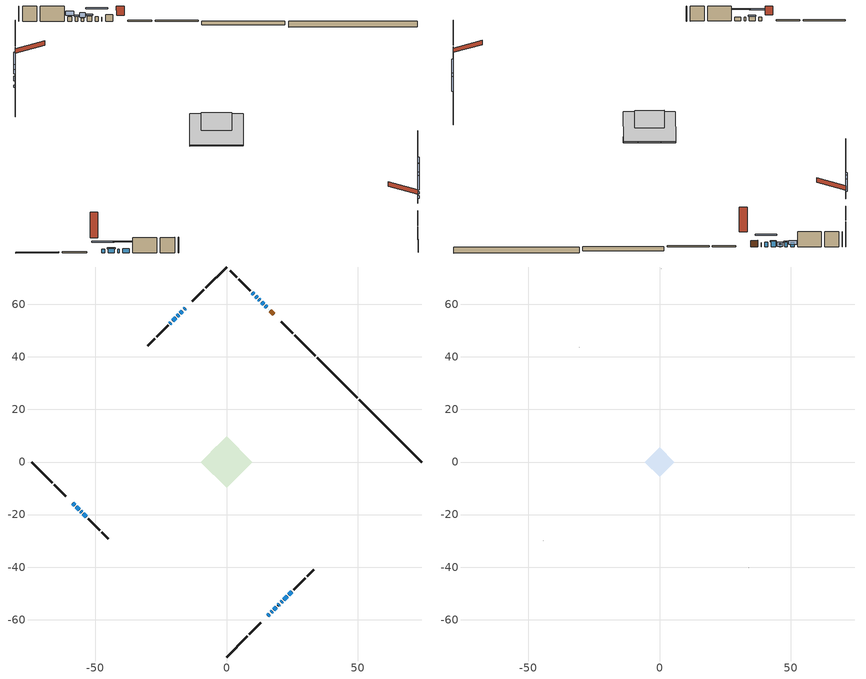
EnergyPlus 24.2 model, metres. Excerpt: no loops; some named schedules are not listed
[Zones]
conditioned space
 floor adiabatic (Floor2 construction): -3.79,0 0,3.79 3.79,0 0,-3.79 z0.55
 floor adiabatic (AdiabaticFloorConstruction): -9.83,0 0,9.83 9.83,0 0,-9.83 z2.99
 floor foundation (Slab1 construction): -5.93,3.96 -3.96,5.93 5.93,-3.96 3.96,-5.93 z-1.37
 floor foundation (Slab2 construction): -3.83,0.49 -0.49,3.83 3.83,-0.49 0.49,-3.83 z-0.65
 wall outside (RimJoist1 construction): 0,-74.15 7.92,-66.23 / -74.15,0 -66.23,-7.92 / 0,74.15 -7.92,66.23 / 33.83,40.32 25.91,48.24 z0.55:0.85
 wall outside (RimJoist2 construction): 8.58,-65.58 13.02,-61.13 / -65.58,-8.58 -61.13,-13.02 / -8.58,65.58 -13.02,61.13 / 25.25,48.9 20.81,53.35 z0.55:0.85
 wall outside (AdiabaticWallConstruction 1): 18.05,56.1 16.69,57.46 z0.55:2.58
 wall outside (AdiabaticWallConstruction): 16.04,58.11 16.02,58.13 / -58.38,-15.78 -57.8,-16.36 / -55.37,-18.78 -55.08,-19.08 z0.55:1.77; 15.37,58.78 14.83,59.32 z0.55:2.08; 15.78,-58.38 16.3,-57.85 z0.55:2.13; 16.96,-57.2 17.34,-56.82 / -15.78,58.38 -16.16,58 / 14.17,59.98 13.31,60.84 z0.55:2.25; -16.81,57.34 -17.57,56.59 z0.55:2.1; -18.22,55.93 -18.71,55.44 / 21.85,-52.31 23.09,-51.07 z0.55:1.79; 12.66,61.5 12.26,61.9 z0.55:1.47; -57.14,-17.01 -56.03,-18.12 / 19.58,-54.57 20.14,-54.01 z0.55:1.92; 17.99,-56.16 18.93,-55.23 z0.55:1.87; -19.37,54.79 -20.48,53.67 z0.55:2; -21.13,53.02 -21.5,52.66 z0.55:0.91; 11.6,62.55 11.08,63.07 z0.55:2.05; 10.43,63.73 9.76,64.39 z0.55:1.95; -54.42,-19.73 -53.27,-20.88 / 23.74,-50.41 24.9,-49.26 z0.55:1.82; 20.8,-53.36 21.19,-52.96 z0.55:1.72
 wall outside (Wall1 construction): 25.55,-48.6 30.01,-44.15 / -52.61,-21.54 -48.16,-26 / -22.15,52 -26.61,47.55 / 9.1,65.05 4.65,69.51 z0.55:5.43
 wall outside (Wall2 construction): 30.67,-43.49 33.26,-40.89 / -47.5,-26.65 -44.9,-29.25 / -27.27,46.89 -29.86,44.29 / 3.99,70.16 1.39,72.76 z0.55:5.43
 wall foundation (FoundationWall1 construction): 74.15,0 50.45,23.71 z-1.37:0.46
 wall foundation (FoundationWall2 construction): 49.79,24.36 34.49,39.67 z-0.65:0.55
 window (WindowConstruction 19): 16.04,58.12 16.03,58.13 z0.55:1.77
 window (WindowConstruction 5): 15.37,58.79 14.83,59.32 z0.55:2.07
 window (WindowConstruction 6): 15.78,-58.37 16.3,-57.85 z0.55:2.13
 window (WindowConstruction 7): 16.96,-57.2 17.34,-56.82 z0.55:2.25
 window (WindowConstruction 8): -15.78,58.37 -16.16,58 z0.55:2.25
 window (WindowConstruction 9): -16.81,57.34 -17.57,56.59 z0.55:2.1
 window (WindowConstruction 10): -18.22,55.93 -18.71,55.44 z0.55:1.79
 window (WindowConstruction 11): 14.17,59.98 13.31,60.84 z0.55:2.25
 window (WindowConstruction 12): -58.37,-15.78 -57.8,-16.35 z0.55:1.77
 window (WindowConstruction 20): 12.65,61.5 12.26,61.89 z0.55:1.46
 window (WindowConstruction 13): -57.14,-17.01 -56.03,-18.12 z0.55:1.92
 window (WindowConstruction 14): 17.99,-56.16 18.93,-55.23 z0.55:1.87
 window (WindowConstruction 15): 19.58,-54.57 20.14,-54.01 z0.55:1.92
 window (WindowConstruction 16): -19.37,54.79 -20.48,53.67 z0.55:2
 window (WindowConstruction 17): -21.14,53.02 -21.5,52.66 z0.55:0.91
 window (WindowConstruction 18): 11.6,62.55 11.08,63.07 z0.55:2.05
 window (WindowConstruction 21): -55.37,-18.78 -55.08,-19.08 z0.55:1.77
 window (WindowConstruction): 10.42,63.73 9.76,64.39 z0.55:1.95
 window (WindowConstruction 1): -54.42,-19.73 -53.27,-20.88 z0.55:1.82
 window (WindowConstruction 2): 20.8,-53.36 21.19,-52.96 z0.55:1.72
 window (WindowConstruction 3): 21.85,-52.31 23.09,-51.07 z0.55:1.79
 window (WindowConstruction 4): 23.75,-50.41 24.9,-49.26 z0.55:1.82
 door (Door): 18.05,56.1 16.69,57.46 z0.55:2.58
 ceiling adiabatic (AdiabaticFloorConstruction): 0,-9.83 9.83,0 0,9.83 -9.83,0 z2.99
attic - vented
 floor to conditioned space (Floor1 construction Reversed): -5.62,0 0,5.62 5.62,0 0,-5.62 z5.43
 wall outside (Wall3 construction): 33.92,-40.23 34,-40.15 / -44.25,-29.91 -44.17,-29.99 / -30.52,43.63 -30.6,43.56 / 0.74,73.42 0.66,73.5 z0.55:5.43
 roof outside (Roof1 construction): 15.12,-59.03,5.43 9.65,-53.56,8.01 8.21,-55,8.01 13.68,-60.47,5.43; -59.03,-15.12,5.43 -53.56,-9.65,8.01 -55,-8.21,8.01 -60.47,-13.68,5.43; -15.12,59.03,5.43 -9.65,53.56,8.01 -8.21,55,8.01 -13.68,60.47,5.43; 18.71,55.45,5.43 13.23,49.97,8.01 14.68,48.53,8.01 20.15,54,5.43
shading: 13.07,61.08 17.13,57.02 17.42,57.32 13.36,61.38 z4.56; 16.44,-57.71 15.64,-58.52 15.93,-58.81 16.73,-58 z2.33; 17.48,-56.68 16.82,-57.34 17.11,-57.63 17.77,-56.97 z2.45; -17.92,56.24 -14.02,60.14 -14.31,60.43 -18.21,56.53 z4.74; -19.33,54.83 -15.05,59.1 -15.34,59.39 -19.62,55.12 z4.59; -20.47,53.68 -16.46,57.69 -16.76,57.98 -20.76,53.97 z4.28; 13.17,60.99 14.32,59.84 14.61,60.13 13.46,61.28 z2.45; -56.04,-18.12 -60.14,-14.02 -60.43,-14.31 -56.33,-18.41 z4.26; 11.93,62.22 12.98,61.17 14.27,62.47 13.23,63.51 z1.92; -55.89,-18.27 -57.28,-16.87 -57.58,-17.16 -56.18,-18.56 z2.12; 20.69,-53.47 16.23,-57.92 16.52,-58.21 20.98,-53.76 z4.36; 20.28,-53.87 19.44,-54.71 19.73,-55 20.57,-54.16 z2.12; -20.62,53.53 -19.22,54.93 -19.52,55.22 -20.91,53.82 z2.2; -21.64,52.52 -20.99,53.16 -21.29,53.45 -21.93,52.81 z1.11; 10.94,63.22 11.75,62.41 12.04,62.7 11.23,63.51 z2.25; 9.33,64.82 10.86,63.3 12.15,64.59 10.62,66.12 z2.56; -51.51,-22.64 -56.18,-17.97 -56.47,-18.26 -51.8,-22.94 z4.31; 22.95,-51.2 19.04,-55.12 19.33,-55.41 23.24,-51.49 z4.21; 24.85,-49.31 20.09,-54.07 20.38,-54.36 25.14,-49.6 z4.28; 26.66,-47.5 21.98,-52.17 22.28,-52.46 26.95,-47.79 z4.31
[Building]
Building 1: Terrain=Suburbs
[Site:Location]
Toronto City Centre_ON: Latitude {deg}=43.63; Longitude {deg}=-79.39; Time Zone {hr}=-5; Elevation {m}=77; Keep Site Location Information=Yes
[Site:GroundTemperature:Shallow]
5.01852, 3.26908, 3.12898, 3.95918, 7.29196, 10.6092, 13.4851, 15.3069, 15.4617, 13.9799, 11.1774, 7.9619
[Site:WaterMainsTemperature]
Calculation Method=Schedule; Temperature Schedule=mains temperature schedule
[Material] Roughness=Rough; Thermal Absorptance=0.9
Name | Thickness {m} | Conductivity {W/m-K} | Density {kg/m3} | Specific Heat {J/kg-K} | Solar Absorptance | Visible Absorptance
asphalt or fiberglass shingles | 0.00635 | 0.162714 | 1121.4 | 1465.45 | 0.4 | 0.4
ceiling stud and cavity | 0.1397 | 0.0798965 | 65.682 | 1177.47 | 0.7 | 0.7
concrete 4.0 in. | 0.1016 | 1.803125 | 2242.8 | 837.4 | 0.7 | 0.7
concrete 8.0 in. | 0.2032 | 1.803125 | 2242.8 | 837.4 | 0.7 | 0.7
door material | 0.04445 | 0.053851 | 512.64 | 1214.23 | 0.7 | 0.7
floor covering | 0.0127 | 9.015625 | 54.468 | 1339.84 | 0.6 | 0.6
floor covering 1 | 0.0127 | 0.0433444 | 54.468 | 1339.84 | 0.6 | 0.6
floor rigid ins; wall rigid ins | 0.512978 | 0.029427 | 32.04 | 1214.23 | 0.7 | 0.7
floor stud and cavity | 0.0889 | 0.234607 | 50.32683 | 1063.81 | 0.7 | 0.7
floor stud and cavity 1 | 0.1397 | 1.75129 | 37.0049 | 1207.88 | 0.7 | 0.7
furniture material conditioned space 1 | 0.1524 | 0.115458 | 640.8 | 1214.23 | 0.6 | 0.6
gypsum board | 0.0127 | 0.160291 | 801 | 837.4 | 0.6 | 0.6
osb sheathing 0.5 in. | 0.0127 | 0.115458 | 512.64 | 1214.23 | 0.7 | 0.7
osb sheathing 0.75 in. | 0.01905 | 0.115458 | 512.64 | 1214.23 | 0.7 | 0.7
rim joist stud and cavity | 0.0508 | 0.177588 | 50.32683 | 1063.81 | 0.6 | 0.6
rim joist stud and cavity 1 | 0.0508 | 0.182071 | 50.32683 | 1063.81 | 0.6 | 0.6
wall stud and cavity | 0.1397 | 0.114817 | 139.0536 | 1170.24 | 0.7 | 0.7
wall stud and cavity 1 | 0.1397 | 0.116332 | 139.0536 | 1170.24 | 0.7 | 0.7
wall stud and cavity 2 | 0.0889 | 6.9971 | 50.32683 | 1063.81 | 0.6 | 0.6
wall stud and cavity 3 | 0.0889 | 0.380278 | 52.3479 | 1209.89 | 0.7 | 0.7
wall stud and cavity 4 | 0.0889 | 0.391764 | 83.0341 | 1211.67 | 0.7 | 0.7
wood siding | 0.0254 | 0.102417 | 544.68 | 1172.36 | 0.4 | 0.4
wood siding 1 | 0.00254 | 0.102417 | 544.68 | 1172.36 | 0.4 | 0.4
wood siding 2; wood siding 3; wood siding 4 | 0.0254 | 0.102417 | 544.68 | 1172.36 | 0.7 | 0.7
[WindowMaterial:SimpleGlazingSystem]
Name | U-Factor {W/m2-K} | Solar Heat Gain Coefficient
WindowMaterial | 2.05771 | 0.52
WindowMaterial 1 | 2.09007 | 0.5
WindowMaterial 10 | 2.09575 | 0.49
WindowMaterial 11 | 2.08439 | 0.5
WindowMaterial 12 | 2.11676 | 0.48
WindowMaterial 13 | 2.07701 | 0.51
WindowMaterial 14 | 2.31719 | 0.33
WindowMaterial 15 | 2.34104 | 0.5
WindowMaterial 16 | 2.46198 | 0.12
WindowMaterial 17 | 1.97765 | 0.56
WindowMaterial 2 | 2.163318 | 0.45
WindowMaterial 3 | 2.01626 | 0.64
WindowMaterial 4 | 2.07588 | 0.51
WindowMaterial 5 | 2.07758 | 0.51
WindowMaterial 6 | 2.13266 | 0.47
WindowMaterial 7 | 2.14117 | 0.46
WindowMaterial 8 | 2.11846 | 0.48
WindowMaterial 9 | 2.02194 | 0.63
[Construction]
AdiabaticFloorConstruction: floor stud and cavity 1, floor rigid ins, osb sheathing 0.75 in., floor covering 1
AdiabaticWallConstruction: wood siding 3, wall rigid ins, wall stud and cavity 3, gypsum board
AdiabaticWallConstruction 1: wood siding 4, wall rigid ins, wall stud and cavity 3, gypsum board
Door: door material
Floor1 construction Reversed: gypsum board, ceiling stud and cavity
Floor2 construction: floor stud and cavity, floor covering
FoundationWall1 construction; FoundationWall2 construction: concrete 8.0 in.
furniture construction conditioned space 1: furniture material conditioned space 1
PartitionWallConstruction: gypsum board, wall stud and cavity 4, gypsum board
RimJoist1 construction: wood siding 2, rim joist stud and cavity
RimJoist2 construction: wood siding 2, rim joist stud and cavity 1
Roof1 construction: asphalt or fiberglass shingles
Slab1 construction; Slab2 construction: concrete 4.0 in.
Wall1 construction: wood siding, osb sheathing 0.5 in., wall stud and cavity, gypsum board
Wall2 construction: wood siding, osb sheathing 0.5 in., wall stud and cavity 1, gypsum board
Wall3 construction: wood siding 1, wall stud and cavity 2
WindowConstruction: WindowMaterial
WindowConstruction 1; WindowConstruction 4: WindowMaterial 1
WindowConstruction 10: WindowMaterial 8
WindowConstruction 11: WindowMaterial 9
WindowConstruction 12: WindowMaterial 10
WindowConstruction 13; WindowConstruction 15: WindowMaterial 11
WindowConstruction 14: WindowMaterial 12
WindowConstruction 16: WindowMaterial 13
WindowConstruction 17: WindowMaterial 14
WindowConstruction 18: WindowMaterial 15
WindowConstruction 19: WindowMaterial 16
WindowConstruction 2: WindowMaterial 2
WindowConstruction 20; WindowConstruction 21: WindowMaterial 17
WindowConstruction 3: WindowMaterial 3
WindowConstruction 5: WindowMaterial 4
WindowConstruction 6: WindowMaterial 5
WindowConstruction 7; WindowConstruction 8: WindowMaterial 6
WindowConstruction 9: WindowMaterial 7
[Zone] Multiplier=1; Part of Total Floor Area=Yes
Name | Volume {m3}
attic - vented | 26.449
conditioned space | 626.2
[Space]
Name | Zone | Volume {m3}
attic - vented 1 | attic - vented | 26.449
conditioned space 1 | conditioned space | 626.2
[ZoneInfiltration:EffectiveLeakageArea]
infil attic - vented 1: Zone or Space=attic - vented 1; Schedule=Always On Discrete; Effective Air Leakage Area {cm2}=2658.95; Stack Coefficient=0.000518535; Wind Coefficient=1.53854e-05
[ZoneMixing]
whole house fan mix: Zone or Space=attic - vented; Schedule=Always On Continuous; Design Flow Rate Calculation Method=Flow/Zone; Design Flow Rate {m3/s}=0; Source Zone or Space=conditioned space
[SurfaceProperty:ExposedFoundationPerimeter] Exposed Perimeter Calculation Method=TotalExposedPerimeter
Name | Total Exposed Perimeter {m}
Slab1 | 33.528
Slab2 | 21.641
[InternalMass] Zone or ZoneList=conditioned space; Space or SpaceList=conditioned space 1
Name | Construction | Surface Area {m2}
furniture mass conditioned space 1 | furniture construction conditioned space 1 | 115.812
partition wall mass | PartitionWallConstruction | 260.73
[Lights]
interior lighting: Zone or ZoneList or Space or SpaceList=conditioned space 1; Schedule=interior lighting schedule; Design Level Calculation Method=LightingLevel; Lighting Level {W}=343.2; Return Air Fraction=0; Fraction Radiant=0.6; Fraction Visible=0.2; Fraction Replaceable=1
[People]
occupants: Zone or ZoneList or Space or SpaceList=conditioned space 1; Number of People Schedule=occupants schedule; Number of People Calculation Method=People; Number of People=3; Fraction Radiant=0.314171; Sensible Heat Fraction=0.56303; Activity Level Schedule=occupants activity schedule; Carbon Dioxide Generation Rate {m3/s-W}=0; Enable ASHRAE 55 Comfort Warnings=No; Mean Radiant Temperature Calculation Type=EnclosureAveraged
[ElectricEquipment] Zone or ZoneList or Space or SpaceList=conditioned space 1; Design Level Calculation Method=EquipmentLevel
Name | Schedule | Design Level {W} | Fraction Latent | Fraction Radiant | Fraction Lost
clothes dryer | clothes dryer schedule | 140.772 | 0.015 | 0.081 | 0.85
clothes washer | clothes washer schedule | 32.1985 | 0.03 | 0.162 | 0.7
cooking range | cooking range schedule | 215.147 | 0.08 | 0.432 | 0.2
dishwasher | dishwasher schedule | 66.8632 | 0.3 | 0.18 | 0.4
fridge | fridge schedule | 72.9452 | 0 | 0.6 | 0
mech vent house fan | mech vent house fan schedule | 6.275 | 0 | 0 | 1
mech vent house fan cfis | mech vent house fan cfis schedule | 0 | 0 | 0 | 0
misc plug loads | misc plug loads schedule | 494.7 | 0.045 | 0.513 | 0.1
whole house fan | Always On Discrete | 0 | 0 | 0 | 1
[OtherEquipment] Zone or ZoneList or Space or SpaceList=conditioned space 1; Design Level Calculation Method=EquipmentLevel
Name | Fuel Type | Schedule | Design Level {W} | Fraction Latent | Fraction Radiant | Fraction Lost
clothes dryer 1 | Electricity | clothes dryer schedule | 0 | 0.015 | 0.081 | 0.85
cooking range 1 | Electricity | cooking range schedule | 0 | 0.08 | 0.432 | 0.2
general water use latent | None | general water use schedule | 62.594 | 1 | 0 | 0
general water use sensible | None | general water use schedule | -61.6891 | 0 | 0.6 | 0
mech vent house fan latent load | None | Always On Discrete | 0 | 1 | 0 | 0
mech vent house fan sensible load | None | Always On Discrete | 0 | 0 | 0 | 0
water heater energy adjustment1 | NaturalGas | Always On Discrete | 0.01 | 0 | 0 | 1
[ZoneInfiltration:DesignFlowRate] Zone or ZoneList or Space or SpaceList=conditioned space 1; Schedule=Always On Discrete; Design Flow Rate Calculation Method=Flow/Zone; Design Flow Rate {m3/s}=0
infil flow; natural vent flow; whole house fan flow
[Foundation:Kiva] Initial Indoor Air Temperature {C}=18; Wall Depth Below Slab {m}=0.2032
Name | Wall Height Above Grade {m}
Foundation Kiva 1 | 0.459974
Foundation Kiva 2 | 0.550012
[Foundation:Kiva:Settings]
Soil Conductivity {W/m-K}=0.849921; Soil Density {kg/m3}=1842.3; Soil Specific Heat {J/kg-K}=418.7; Ground Solar Absorptivity=0.9; Ground Thermal Absorptivity=0.9; Ground Surface Roughness {m}=0.03; Far-Field Width {m}=40; Deep-Ground Boundary Condition=ZeroFlux; Deep-Ground Depth {m}=40; Minimum Cell Dimension {m}=0.2; Maximum Cell Growth Coefficient=3; Simulation Timestep=Timestep
[Exterior:Lights]
exterior lighting: Schedule=exterior lighting schedule; Design Level {W}=75.6
[Schedule:Constant]
Name | Hourly Value
Always On Continuous; mech vent house fan schedule; mech vent house fan cfis schedule; Always On Discrete | 1
occupants activity schedule | 117.228
fridge schedule | 0
[Schedule:Week:Daily]
interior lighting schedule Week Rule - Jan1-Jan27: interior lighting schedule day, interior lighting schedule day, interior lighting schedule day, interior lighting schedule day, interior lighting schedule day, interior lighting schedule day, interior lighting schedule day, interior lighting schedule default day, interior lighting schedule default day, interior lighting schedule default day, interior lighting schedule default day, interior lighting schedule default day
interior lighting schedule Week Rule - Jan28-Feb3: interior lighting schedule day, interior lighting schedule day, interior lighting schedule day, interior lighting schedule day, interior lighting schedule day 1, interior lighting schedule day 1, interior lighting schedule day 1, interior lighting schedule default day, interior lighting schedule default day, interior lighting schedule default day, interior lighting schedule default day, interior lighting schedule default day
interior lighting schedule Week Rule - Feb4-Feb24: interior lighting schedule day 1, interior lighting schedule day 1, interior lighting schedule day 1, interior lighting schedule day 1, interior lighting schedule day 1, interior lighting schedule day 1, interior lighting schedule day 1, interior lighting schedule default day, interior lighting schedule default day, interior lighting schedule default day, interior lighting schedule default day, interior lighting schedule default day
interior lighting schedule Week Rule - Feb25-Mar3: interior lighting schedule day 1, interior lighting schedule day 1, interior lighting schedule day 1, interior lighting schedule day 1, interior lighting schedule day 2, interior lighting schedule day 2, interior lighting schedule day 2, interior lighting schedule default day, interior lighting schedule default day, interior lighting schedule default day, interior lighting schedule default day, interior lighting schedule default day
interior lighting schedule Week Rule - Mar4-Mar31: interior lighting schedule day 2, interior lighting schedule day 2, interior lighting schedule day 2, interior lighting schedule day 2, interior lighting schedule day 2, interior lighting schedule day 2, interior lighting schedule day 2, interior lighting schedule default day, interior lighting schedule default day, interior lighting schedule default day, interior lighting schedule default day, interior lighting schedule default day
interior lighting schedule Week Rule - Apr1-Apr28: interior lighting schedule day 3, interior lighting schedule day 3, interior lighting schedule day 3, interior lighting schedule day 3, interior lighting schedule day 3, interior lighting schedule day 3, interior lighting schedule day 3, interior lighting schedule default day, interior lighting schedule default day, interior lighting schedule default day, interior lighting schedule default day, interior lighting schedule default day
interior lighting schedule Week Rule - Apr29-May5: interior lighting schedule day 3, interior lighting schedule day 3, interior lighting schedule day 4, interior lighting schedule day 4, interior lighting schedule day 4, interior lighting schedule day 4, interior lighting schedule day 4, interior lighting schedule default day, interior lighting schedule default day, interior lighting schedule default day, interior lighting schedule default day, interior lighting schedule default day
interior lighting schedule Week Rule - May6-May26: interior lighting schedule day 4, interior lighting schedule day 4, interior lighting schedule day 4, interior lighting schedule day 4, interior lighting schedule day 4, interior lighting schedule day 4, interior lighting schedule day 4, interior lighting schedule default day, interior lighting schedule default day, interior lighting schedule default day, interior lighting schedule default day, interior lighting schedule default day
interior lighting schedule Week Rule - May27-Jun2: interior lighting schedule day 4, interior lighting schedule day 4, interior lighting schedule day 4, interior lighting schedule day 4, interior lighting schedule day 4, interior lighting schedule day 5, interior lighting schedule day 5, interior lighting schedule default day, interior lighting schedule default day, interior lighting schedule default day, interior lighting schedule default day, interior lighting schedule default day
interior lighting schedule Week Rule - Jun3-Jun30: interior lighting schedule day 5, interior lighting schedule day 5, interior lighting schedule day 5, interior lighting schedule day 5, interior lighting schedule day 5, interior lighting schedule day 5, interior lighting schedule day 5, interior lighting schedule default day, interior lighting schedule default day, interior lighting schedule default day, interior lighting schedule default day, interior lighting schedule default day
interior lighting schedule Week Rule - Jul1-Jul28: interior lighting schedule day 6, interior lighting schedule day 6, interior lighting schedule day 6, interior lighting schedule day 6, interior lighting schedule day 6, interior lighting schedule day 6, interior lighting schedule day 6, interior lighting schedule default day, interior lighting schedule default day, interior lighting schedule default day, interior lighting schedule default day, interior lighting schedule default day
interior lighting schedule Week Rule - Jul29-Aug4: interior lighting schedule day 6, interior lighting schedule day 6, interior lighting schedule day 6, interior lighting schedule day 7, interior lighting schedule day 7, interior lighting schedule day 7, interior lighting schedule day 7, interior lighting schedule default day, interior lighting schedule default day, interior lighting schedule default day, interior lighting schedule default day, interior lighting schedule default day
interior lighting schedule Week Rule - Aug5-Aug25: interior lighting schedule day 7, interior lighting schedule day 7, interior lighting schedule day 7, interior lighting schedule day 7, interior lighting schedule day 7, interior lighting schedule day 7, interior lighting schedule day 7, interior lighting schedule default day, interior lighting schedule default day, interior lighting schedule default day, interior lighting schedule default day, interior lighting schedule default day
interior lighting schedule Week Rule - Aug26-Sep1: interior lighting schedule day 7, interior lighting schedule day 7, interior lighting schedule day 7, interior lighting schedule day 7, interior lighting schedule day 7, interior lighting schedule day 7, interior lighting schedule day 8, interior lighting schedule default day, interior lighting schedule default day, interior lighting schedule default day, interior lighting schedule default day, interior lighting schedule default day
interior lighting schedule Week Rule - Sep2-Sep29: interior lighting schedule day 8, interior lighting schedule day 8, interior lighting schedule day 8, interior lighting schedule day 8, interior lighting schedule day 8, interior lighting schedule day 8, interior lighting schedule day 8, interior lighting schedule default day, interior lighting schedule default day, interior lighting schedule default day, interior lighting schedule default day, interior lighting schedule default day
interior lighting schedule Week Rule - Sep30-Oct6: interior lighting schedule day 8, interior lighting schedule day 9, interior lighting schedule day 9, interior lighting schedule day 9, interior lighting schedule day 9, interior lighting schedule day 9, interior lighting schedule day 9, interior lighting schedule default day, interior lighting schedule default day, interior lighting schedule default day, interior lighting schedule default day, interior lighting schedule default day
interior lighting schedule Week Rule - Oct7-Oct27: interior lighting schedule day 9, interior lighting schedule day 9, interior lighting schedule day 9, interior lighting schedule day 9, interior lighting schedule day 9, interior lighting schedule day 9, interior lighting schedule day 9, interior lighting schedule default day, interior lighting schedule default day, interior lighting schedule default day, interior lighting schedule default day, interior lighting schedule default day
interior lighting schedule Week Rule - Oct28-Nov3: interior lighting schedule day 9, interior lighting schedule day 9, interior lighting schedule day 9, interior lighting schedule day 9, interior lighting schedule day 10, interior lighting schedule day 10, interior lighting schedule day 10, interior lighting schedule default day, interior lighting schedule default day, interior lighting schedule default day, interior lighting schedule default day, interior lighting schedule default day
interior lighting schedule Week Rule - Nov4-Nov24: interior lighting schedule day 10, interior lighting schedule day 10, interior lighting schedule day 10, interior lighting schedule day 10, interior lighting schedule day 10, interior lighting schedule day 10, interior lighting schedule day 10, interior lighting schedule default day, interior lighting schedule default day, interior lighting schedule default day, interior lighting schedule default day, interior lighting schedule default day
interior lighting schedule Week Rule - Nov25-Dec1: interior lighting schedule day 10, interior lighting schedule day 10, interior lighting schedule day 10, interior lighting schedule day 10, interior lighting schedule day 10, interior lighting schedule day 10, interior lighting schedule day 11, interior lighting schedule default day, interior lighting schedule default day, interior lighting schedule default day, interior lighting schedule default day, interior lighting schedule default day
interior lighting schedule Week Rule - Dec2-Dec31: interior lighting schedule day 11, interior lighting schedule day 11, interior lighting schedule day 11, interior lighting schedule day 11, interior lighting schedule day 11, interior lighting schedule day 11, interior lighting schedule day 11, interior lighting schedule default day, interior lighting schedule default day, interior lighting schedule default day, interior lighting schedule default day, interior lighting schedule default day
occupants schedule Week Rule - Jan1-Dec31: occupants schedule day, occupants schedule day, occupants schedule day, occupants schedule day, occupants schedule day, occupants schedule day, occupants schedule day, occupants schedule default day, occupants schedule default day, occupants schedule default day, occupants schedule default day, occupants schedule default day
clothes dryer schedule Week Rule - Jan1-Dec31: clothes dryer schedule day, clothes dryer schedule day, clothes dryer schedule day, clothes dryer schedule day, clothes dryer schedule day, clothes dryer schedule day, clothes dryer schedule day, clothes dryer schedule default day, clothes dryer schedule default day, clothes dryer schedule default day, clothes dryer schedule default day, clothes dryer schedule default day
clothes washer schedule Week Rule - Jan1-Dec31: clothes washer schedule day, clothes washer schedule day, clothes washer schedule day, clothes washer schedule day, clothes washer schedule day, clothes washer schedule day, clothes washer schedule day, clothes washer schedule default day, clothes washer schedule default day, clothes washer schedule default day, clothes washer schedule default day, clothes washer schedule default day
cooking range schedule Week Rule - Jan1-Dec31: cooking range schedule day, cooking range schedule day, cooking range schedule day, cooking range schedule day, cooking range schedule day, cooking range schedule day, cooking range schedule day, cooking range schedule default day, cooking range schedule default day, cooking range schedule default day, cooking range schedule default day, cooking range schedule default day
dishwasher schedule Week Rule - Jan1-Dec31: dishwasher schedule day, dishwasher schedule day, dishwasher schedule day, dishwasher schedule day, dishwasher schedule day, dishwasher schedule day, dishwasher schedule day, dishwasher schedule default day, dishwasher schedule default day, dishwasher schedule default day, dishwasher schedule default day, dishwasher schedule default day
misc plug loads schedule Week Rule - Jan1-Dec31: misc plug loads schedule day, misc plug loads schedule day, misc plug loads schedule day, misc plug loads schedule day, misc plug loads schedule day, misc plug loads schedule day, misc plug loads schedule day, misc plug loads schedule default day, misc plug loads schedule default day, misc plug loads schedule default day, misc plug loads schedule default day, misc plug loads schedule default day
general water use schedule Week Rule - Jan1-Dec31: general water use schedule day, general water use schedule day, general water use schedule day, general water use schedule day, general water use schedule day, general water use schedule day, general water use schedule day, general water use schedule default day, general water use schedule default day, general water use schedule default day, general water use schedule default day, general water use schedule default day
exterior lighting schedule Week Rule - Jan1-Jan27: exterior lighting schedule day, exterior lighting schedule day, exterior lighting schedule day, exterior lighting schedule day, exterior lighting schedule day, exterior lighting schedule day, exterior lighting schedule day, exterior lighting schedule default day, exterior lighting schedule default day, exterior lighting schedule default day, exterior lighting schedule default day, exterior lighting schedule default day
exterior lighting schedule Week Rule - Jan28-Feb3: exterior lighting schedule day, exterior lighting schedule day, exterior lighting schedule day, exterior lighting schedule day, exterior lighting schedule day 1, exterior lighting schedule day 1, exterior lighting schedule day 1, exterior lighting schedule default day, exterior lighting schedule default day, exterior lighting schedule default day, exterior lighting schedule default day, exterior lighting schedule default day
exterior lighting schedule Week Rule - Feb4-Feb24: exterior lighting schedule day 1, exterior lighting schedule day 1, exterior lighting schedule day 1, exterior lighting schedule day 1, exterior lighting schedule day 1, exterior lighting schedule day 1, exterior lighting schedule day 1, exterior lighting schedule default day, exterior lighting schedule default day, exterior lighting schedule default day, exterior lighting schedule default day, exterior lighting schedule default day
exterior lighting schedule Week Rule - Feb25-Mar3: exterior lighting schedule day 1, exterior lighting schedule day 1, exterior lighting schedule day 1, exterior lighting schedule day 1, exterior lighting schedule day 2, exterior lighting schedule day 2, exterior lighting schedule day 2, exterior lighting schedule default day, exterior lighting schedule default day, exterior lighting schedule default day, exterior lighting schedule default day, exterior lighting schedule default day
exterior lighting schedule Week Rule - Mar4-Mar31: exterior lighting schedule day 2, exterior lighting schedule day 2, exterior lighting schedule day 2, exterior lighting schedule day 2, exterior lighting schedule day 2, exterior lighting schedule day 2, exterior lighting schedule day 2, exterior lighting schedule default day, exterior lighting schedule default day, exterior lighting schedule default day, exterior lighting schedule default day, exterior lighting schedule default day
exterior lighting schedule Week Rule - Apr1-Apr28: exterior lighting schedule day 3, exterior lighting schedule day 3, exterior lighting schedule day 3, exterior lighting schedule day 3, exterior lighting schedule day 3, exterior lighting schedule day 3, exterior lighting schedule day 3, exterior lighting schedule default day, exterior lighting schedule default day, exterior lighting schedule default day, exterior lighting schedule default day, exterior lighting schedule default day
exterior lighting schedule Week Rule - Apr29-May5: exterior lighting schedule day 3, exterior lighting schedule day 3, exterior lighting schedule day 4, exterior lighting schedule day 4, exterior lighting schedule day 4, exterior lighting schedule day 4, exterior lighting schedule day 4, exterior lighting schedule default day, exterior lighting schedule default day, exterior lighting schedule default day, exterior lighting schedule default day, exterior lighting schedule default day
exterior lighting schedule Week Rule - May6-May26: exterior lighting schedule day 4, exterior lighting schedule day 4, exterior lighting schedule day 4, exterior lighting schedule day 4, exterior lighting schedule day 4, exterior lighting schedule day 4, exterior lighting schedule day 4, exterior lighting schedule default day, exterior lighting schedule default day, exterior lighting schedule default day, exterior lighting schedule default day, exterior lighting schedule default day
exterior lighting schedule Week Rule - May27-Jun2: exterior lighting schedule day 4, exterior lighting schedule day 4, exterior lighting schedule day 4, exterior lighting schedule day 4, exterior lighting schedule day 4, exterior lighting schedule day 5, exterior lighting schedule day 5, exterior lighting schedule default day, exterior lighting schedule default day, exterior lighting schedule default day, exterior lighting schedule default day, exterior lighting schedule default day
exterior lighting schedule Week Rule - Jun3-Jun30: exterior lighting schedule day 5, exterior lighting schedule day 5, exterior lighting schedule day 5, exterior lighting schedule day 5, exterior lighting schedule day 5, exterior lighting schedule day 5, exterior lighting schedule day 5, exterior lighting schedule default day, exterior lighting schedule default day, exterior lighting schedule default day, exterior lighting schedule default day, exterior lighting schedule default day
exterior lighting schedule Week Rule - Jul1-Jul28: exterior lighting schedule day 6, exterior lighting schedule day 6, exterior lighting schedule day 6, exterior lighting schedule day 6, exterior lighting schedule day 6, exterior lighting schedule day 6, exterior lighting schedule day 6, exterior lighting schedule default day, exterior lighting schedule default day, exterior lighting schedule default day, exterior lighting schedule default day, exterior lighting schedule default day
exterior lighting schedule Week Rule - Jul29-Aug4: exterior lighting schedule day 6, exterior lighting schedule day 6, exterior lighting schedule day 6, exterior lighting schedule day 7, exterior lighting schedule day 7, exterior lighting schedule day 7, exterior lighting schedule day 7, exterior lighting schedule default day, exterior lighting schedule default day, exterior lighting schedule default day, exterior lighting schedule default day, exterior lighting schedule default day
exterior lighting schedule Week Rule - Aug5-Aug25: exterior lighting schedule day 7, exterior lighting schedule day 7, exterior lighting schedule day 7, exterior lighting schedule day 7, exterior lighting schedule day 7, exterior lighting schedule day 7, exterior lighting schedule day 7, exterior lighting schedule default day, exterior lighting schedule default day, exterior lighting schedule default day, exterior lighting schedule default day, exterior lighting schedule default day
[Schedule:Year]
interior lighting schedule: interior lighting schedule Week Rule - Jan1-Jan27, 1, 1, 1, 27, interior lighting schedule Week Rule - Jan28-Feb3, 1, 28, 2, 3, interior lighting schedule Week Rule - Feb4-Feb24, 2, 4, 2, 24, interior lighting schedule Week Rule - Feb25-Mar3, 2, 25, 3, 3, interior lighting schedule Week Rule - Mar4-Mar31, 3, 4, 3, 31, interior lighting schedule Week Rule - Apr1-Apr28, 4, 1, 4, 28, interior lighting schedule Week Rule - Apr29-May5, 4, 29, 5, 5, interior lighting schedule Week Rule - May6-May26, 5, 6, 5, 26, interior lighting schedule Week Rule - May27-Jun2, 5, 27, 6, 2, interior lighting schedule Week Rule - Jun3-Jun30, 6, 3, 6, 30, interior lighting schedule Week Rule - Jul1-Jul28, 7, 1, 7, 28, interior lighting schedule Week Rule - Jul29-Aug4, 7, 29, 8, 4, interior lighting schedule Week Rule - Aug5-Aug25, 8, 5, 8, 25, interior lighting schedule Week Rule - Aug26-Sep1, 8, 26, 9, 1, interior lighting schedule Week Rule - Sep2-Sep29, 9, 2, 9, 29, interior lighting schedule Week Rule - Sep30-Oct6, 9, 30, 10, 6, interior lighting schedule Week Rule - Oct7-Oct27, 10, 7, 10, 27, interior lighting schedule Week Rule - Oct28-Nov3, 10, 28, 11, 3, interior lighting schedule Week Rule - Nov4-Nov24, 11, 4, 11, 24, interior lighting schedule Week Rule - Nov25-Dec1, 11, 25, 12, 1, interior lighting schedule Week Rule - Dec2-Dec31, 12, 2, 12, 31
occupants schedule: occupants schedule Week Rule - Jan1-Dec31, 1, 1, 12, 31
clothes dryer schedule: clothes dryer schedule Week Rule - Jan1-Dec31, 1, 1, 12, 31
clothes washer schedule: clothes washer schedule Week Rule - Jan1-Dec31, 1, 1, 12, 31
cooking range schedule: cooking range schedule Week Rule - Jan1-Dec31, 1, 1, 12, 31
dishwasher schedule: dishwasher schedule Week Rule - Jan1-Dec31, 1, 1, 12, 31
misc plug loads schedule: misc plug loads schedule Week Rule - Jan1-Dec31, 1, 1, 12, 31
general water use schedule: general water use schedule Week Rule - Jan1-Dec31, 1, 1, 12, 31
exterior lighting schedule: exterior lighting schedule Week Rule - Jan1-Jan27, 1, 1, 1, 27, exterior lighting schedule Week Rule - Jan28-Feb3, 1, 28, 2, 3, exterior lighting schedule Week Rule - Feb4-Feb24, 2, 4, 2, 24, exterior lighting schedule Week Rule - Feb25-Mar3, 2, 25, 3, 3, exterior lighting schedule Week Rule - Mar4-Mar31, 3, 4, 3, 31, exterior lighting schedule Week Rule - Apr1-Apr28, 4, 1, 4, 28, exterior lighting schedule Week Rule - Apr29-May5, 4, 29, 5, 5, exterior lighting schedule Week Rule - May6-May26, 5, 6, 5, 26, exterior lighting schedule Week Rule - May27-Jun2, 5, 27, 6, 2, exterior lighting schedule Week Rule - Jun3-Jun30, 6, 3, 6, 30, exterior lighting schedule Week Rule - Jul1-Jul28, 7, 1, 7, 28, exterior lighting schedule Week Rule - Jul29-Aug4, 7, 29, 8, 4, exterior lighting schedule Week Rule - Aug5-Aug25, 8, 5, 8, 25, exterior lighting schedule Week Rule - Aug26-Sep1, 8, 26, 9, 1, exterior lighting schedule Week Rule - Sep2-Sep29, 9, 2, 9, 29, exterior lighting schedule Week Rule - Sep30-Oct6, 9, 30, 10, 6, exterior lighting schedule Week Rule - Oct7-Oct27, 10, 7, 10, 27, exterior lighting schedule Week Rule - Oct28-Nov3, 10, 28, 11, 3, exterior lighting schedule Week Rule - Nov4-Nov24, 11, 4, 11, 24, exterior lighting schedule Week Rule - Nov25-Dec1, 11, 25, 12, 1, exterior lighting schedule Week Rule - Dec2-Dec31, 12, 2, 12, 31
[Schedule:Compact]
mains temperature schedule: Through: 01/01, For: AllDays, Until: 24:00, 8.80333, Through: 01/02, For: AllDays, Until: 24:00, 8.74333, Through: 01/03, For: AllDays, Until: 24:00, 8.68389, Through: 01/04, For: AllDays, Until: 24:00, 8.62611, Through: 01/05, For: AllDays, Until: 24:00, 8.56944, Through: 01/06, For: AllDays, Until: 24:00, 8.51389, Through: 01/07, For: AllDays, Until: 24:00, 8.45944, Through: 01/08, For: AllDays, Until: 24:00, 8.40611, Through: 01/09, For: AllDays, Until: 24:00, 8.35389, Through: 01/10, For: AllDays, Until: 24:00, 8.30278, Through: 01/11, For: AllDays, Until: 24:00, 8.25333, Through: 01/12, For: AllDays, Until: 24:00, 8.205, Through: 01/13, For: AllDays, Until: 24:00, 8.15778, Through: 01/14, For: AllDays, Until: 24:00, 8.11222, Through: 01/15, For: AllDays, Until: 24:00, 8.06778, Through: 01/16, For: AllDays, Until: 24:00, 8.02444, Through: 01/17, For: AllDays, Until: 24:00, 7.98222, Through: 01/18, For: AllDays, Until: 24:00, 7.94167, Through: 01/19, For: AllDays, Until: 24:00, 7.90222, Through: 01/20, For: AllDays, Until: 24:00, 7.86444, Through: 01/21, For: AllDays, Until: 24:00, 7.82778, Through: 01/22, For: AllDays, Until: 24:00, 7.79278, Through: 01/23, For: AllDays, Until: 24:00, 7.75889, Through: 01/24, For: AllDays, Until: 24:00, 7.72667, Through: 01/25, For: AllDays, Until: 24:00, 7.69556, Through: 01/26, For: AllDays, Until: 24:00, 7.66611, Through: 01/27, For: AllDays, Until: 24:00, 7.63778, Through: 01/28, For: AllDays, Until: 24:00, 7.61111, Through: 01/29, For: AllDays, Until: 24:00, 7.58556, Through: 01/30, For: AllDays, Until: 24:00, 7.56167, Through: 01/31, For: AllDays, Until: 24:00, 7.53944, Through: 02/01, For: AllDays, Until: 24:00, 7.51833, Through: 02/02, For: AllDays, Until: 24:00, 7.49889, Through: 02/03, For: AllDays, Until: 24:00, 7.48111, Through: 02/04, For: AllDays, Until: 24:00, 7.46444, Through: 02/05, For: AllDays, Until: 24:00, 7.44944, Through: 02/06, For: AllDays, Until: 24:00, 7.43556, Through: 02/07, For: AllDays, Until: 24:00, 7.42333, Through: 02/08, For: AllDays, Until: 24:00, 7.41278, Through: 02/09, For: AllDays, Until: 24:00, 7.40389, Through: 02/10, For: AllDays, Until: 24:00, 7.39611, Through: 02/11, For: AllDays, Until: 24:00, 7.39, Through: 02/12, For: AllDays, Until: 24:00, 7.38556, Through: 02/13, For: AllDays, Until: 24:00, 7.38222, Through: 02/14, For: AllDays, Until: 24:00, 7.38056, Through: 02/15, For: AllDays, Until: 24:00, 7.38056, Through: 02/16, For: AllDays, Until: 24:00, 7.38222, Through: 02/17, For: AllDays, Until: 24:00, 7.385, Through: 02/18, For: AllDays, Until: 24:00, 7.38944, Through: 02/19, For: AllDays, Until: 24:00, 7.395, Through: 02/20, For: AllDays, Until: 24:00, 7.40278, Through: 02/21, For: AllDays, Until: 24:00, 7.41167, Through: 02/22, For: AllDays, Until: 24:00, 7.42222, Through: 02/23, For: AllDays, Until: 24:00, 7.43389, Through: 02/24, For: AllDays, Until: 24:00, 7.44722, Through: 02/25, For: AllDays, Until: 24:00, 7.46222, Through: 02/26, For: AllDays, Until: 24:00, 7.47833, Through: 02/27, For: AllDays, Until: 24:00, 7.49611, Through: 02/28, For: AllDays, Until: 24:00, 7.51556, Through: 03/01, For: AllDays, Until: 24:00, 7.53667, Through: 03/02, For: AllDays, Until: 24:00, 7.55889, Through: 03/03, For: AllDays, Until: 24:00, 7.58222, Through: 03/04, For: AllDays, Until: 24:00, 7.60722, Through: 03/05, For: AllDays, Until: 24:00, 7.63389, Through: 03/06, For: AllDays, Until: 24:00, 7.66222, Through: 03/07, For: AllDays, Until: 24:00, 7.69111, Through: 03/08, For: AllDays, Until: 24:00, 7.72222, Through: 03/09, For: AllDays, Until: 24:00, 7.75444, Through: 03/10, For: AllDays, Until: 24:00, 7.78778, Through: 03/11, For: AllDays, Until: 24:00, 7.82278, Through: 03/12, For: AllDays, Until: 24:00, 7.85944, Through: 03/13, For: AllDays, Until: 24:00, 7.89722, Through: 03/14, For: AllDays, Until: 24:00, 7.93611, Through: 03/15, For: AllDays, Until: 24:00, 7.97667, Through: 03/16, For: AllDays, Until: 24:00, 8.01833, Through: 03/17, For: AllDays, Until: 24:00, 8.06167, Through: 03/18, For: AllDays, Until: 24:00, 8.10611, Through: 03/19, For: AllDays, Until: 24:00, 8.15167, Through: 03/20, For: AllDays, Until: 24:00, 8.19833, Through: 03/21, For: AllDays, Until: 24:00, 8.24667, Through: 03/22, For: AllDays, Until: 24:00, 8.29611, Through: 03/23, For: AllDays, Until: 24:00, 8.34667, Through: 03/24, For: AllDays, Until: 24:00, 8.39889, Through: 03/25, For: AllDays, Until: 24:00, 8.45167, Through: 03/26, For: AllDays, Until: 24:00, 8.50611, Through: 03/27, For: AllDays, Until: 24:00, 8.56167, Through: 03/28, For: AllDays, Until: 24:00, 8.61833, Through: 03/29, For: AllDays, Until: 24:00, 8.67611, Through: 03/30, For: AllDays, Until: 24:00, 8.735, Through: 03/31, For: AllDays, Until: 24:00, 8.795, Through: 04/01, For: AllDays, Until: 24:00, 8.85611, Through: 04/02, For: AllDays, Until: 24:00, 8.91833, Through: 04/03, For: AllDays, Until: 24:00, 8.98167, Through: 04/04, For: AllDays, Until: 24:00, 9.04556, Through: 04/05, For: AllDays, Until: 24:00, 9.11111, Through: 04/06, For: AllDays, Until: 24:00, 9.17722, Through: 04/07, For: AllDays, Until: 24:00, 9.24444, Through: 04/08, For: AllDays, Until: 24:00, 9.31222, Through: 04/09, For: AllDays, Until: 24:00, 9.38167, Through: 04/10, For: AllDays, Until: 24:00, 9.45167, Through: 04/11, For: AllDays, Until: 24:00, 9.52222, Through: 04/12, For: AllDays, Until: 24:00, 9.59444, Through: 04/13, For: AllDays, Until: 24:00, 9.66667, Through: 04/14, For: AllDays, Until: 24:00, 9.74, Through: 04/15, For: AllDays, Until: 24:00, 9.81444, Through: 04/16, For: AllDays, Until: 24:00, 9.88944, Through: 04/17, For: AllDays, Until: 24:00, 9.96556, Through: 04/18, For: AllDays, Until: 24:00, 10.0417, Through: 04/19, For: AllDays, Until: 24:00, 10.1189, Through: 04/20, For: AllDays, Until: 24:00, 10.1972, Through: 04/21, For: AllDays, Until: 24:00, 10.2756, Through: 04/22, For: AllDays, Until: 24:00, 10.355, Through: 04/23, For: AllDays, Until: 24:00, 10.435, Through: 04/24, For: AllDays, Until: 24:00, 10.515, Through: 04/25, For: AllDays, Until: 24:00, 10.5961, Through: 04/26, For: AllDays, Until: 24:00, 10.6778, Through: 04/27, For: AllDays, Until: 24:00, 10.76, Through: 04/28, For: AllDays, Until: 24:00, 10.8428, Through: 04/29, For: AllDays, Until: 24:00, 10.9261, Through: 04/30, For: AllDays, Until: 24:00, 11.0094, Through: 05/01, For: AllDays, Until: 24:00, 11.0933, Through: 05/02, For: AllDays, Until: 24:00, 11.1778, Through: 05/03, For: AllDays, Until: 24:00, 11.2628, Through: 05/04, For: AllDays, Until: 24:00, 11.3478, Through: 05/05, For: AllDays, Until: 24:00, 11.4333, Through: 05/06, For: AllDays, Until: 24:00, 11.5189, Through: 05/07, For: AllDays, Until: 24:00, 11.605, Through: 05/08, For: AllDays, Until: 24:00, 11.6917, Through: 05/09, For: AllDays, Until: 24:00, 11.7778, Through: 05/10, For: AllDays, Until: 24:00, 11.865, Through: 05/11, For: AllDays, Until: 24:00, 11.9517, Through: 05/12, For: AllDays, Until: 24:00, 12.0389, Through: 05/13, For: AllDays, Until: 24:00, 12.1261, Through: 05/14, For: AllDays, Until: 24:00, 12.2133, Through: 05/15, For: AllDays, Until: 24:00, 12.3006, Through: 05/16, For: AllDays, Until: 24:00, 12.3883, Through: 05/17, For: AllDays, Until: 24:00, 12.4756, Through: 05/18, For: AllDays, Until: 24:00, 12.5628, Through: 05/19, For: AllDays, Until: 24:00, 12.6506, Through: 05/20, For: AllDays, Until: 24:00, 12.7378, Through: 05/21, For: AllDays, Until: 24:00, 12.825, Through: 05/22, For: AllDays, Until: 24:00, 12.9122, Through: 05/23, For: AllDays, Until: 24:00, 12.9994, Through: 05/24, For: AllDays, Until: 24:00, 13.0861, Through: 05/25, For: AllDays, Until: 24:00, 13.1728, Through: 05/26, For: AllDays, Until: 24:00, 13.2594, Through: 05/27, For: AllDays, Until: 24:00, 13.3456, Through: 05/28, For: AllDays, Until: 24:00, 13.4317, Through: 05/29, For: AllDays, Until: 24:00, 13.5172, Through: 05/30, For: AllDays, Until: 24:00, 13.6028, Through: 05/31, For: AllDays, Until: 24:00, 13.6878, Through: 06/01, For: AllDays, Until: 24:00, 13.7722, Through: 06/02, For: AllDays, Until: 24:00, 13.8567, Through: 06/03, For: AllDays, Until: 24:00, 13.9406, Through: 06/04, For: AllDays, Until: 24:00, 14.0239, Through: 06/05, For: AllDays, Until: 24:00, 14.1067, Through: 06/06, For: AllDays, Until: 24:00, 14.1894, Through: 06/07, For: AllDays, Until: 24:00, 14.2711, Through: 06/08, For: AllDays, Until: 24:00, 14.3528, Through: 06/09, For: AllDays, Until: 24:00, 14.4339, Through: 06/10, For: AllDays, Until: 24:00, 14.5139, Through: 06/11, For: AllDays, Until: 24:00, 14.5939, Through: 06/12, For: AllDays, Until: 24:00, 14.6728, Through: 06/13, For: AllDays, Until: 24:00, 14.7511, Through: 06/14, For: AllDays, Until: 24:00, 14.8289, Through: 06/15, For: AllDays, Until: 24:00, 14.9061, Through: 06/16, For: AllDays, Until: 24:00, 14.9822, Through: 06/17, For: AllDays, Until: 24:00, 15.0578, Through: 06/18, For: AllDays, Until: 24:00, 15.1328, Through: 06/19, For: AllDays, Until: 24:00, 15.2067, Through: 06/20, For: AllDays, Until: 24:00, 15.28, Through: 06/21, For: AllDays, Until: 24:00, 15.3522, Through: 06/22, For: AllDays, Until: 24:00, 15.4239, Through: 06/23, For: AllDays, Until: 24:00, 15.4944, Through: 06/24, For: AllDays, Until: 24:00, 15.5639, Through: 06/25, For: AllDays, Until: 24:00, 15.6328, Through: 06/26, For: AllDays, Until: 24:00, 15.7006, Through: 06/27, For: AllDays, Until: 24:00, 15.7678, Through: 06/28, For: AllDays, Until: 24:00, 15.8333, Through: 06/29, For: AllDays, Until: 24:00, 15.8983, Through: 06/30, For: AllDays, Until: 24:00, 15.9622, Through: 07/01, For: AllDays, Until: 24:00, 16.025, Through: 07/02, For: AllDays, Until: 24:00, 16.0872, Through: 07/03, For: AllDays, Until: 24:00, 16.1478, Through: 07/04, For: AllDays, Until: 24:00, 16.2072, Through: 07/05, For: AllDays, Until: 24:00, 16.2661, Through: 07/06, For: AllDays, Until: 24:00, 16.3233, Through: 07/07, For: AllDays, Until: 24:00, 16.3794, Through: 07/08, For: AllDays, Until: 24:00, 16.435, Through: 07/09, For: AllDays, Until: 24:00, 16.4889, Through: 07/10, For: AllDays, Until: 24:00, 16.5417, Through: 07/11, For: AllDays, Until: 24:00, 16.5928, Through: 07/12, For: AllDays, Until: 24:00, 16.6433, Through: 07/13, For: AllDays, Until: 24:00, 16.6922, Through: 07/14, For: AllDays, Until: 24:00, 16.74, Through: 07/15, For: AllDays, Until: 24:00, 16.7867, Through: 07/16, For: AllDays, Until: 24:00, 16.8322, Through: 07/17, For: AllDays, Until: 24:00, 16.8761, Through: 07/18, For: AllDays, Until: 24:00, 16.9189, Through: 07/19, For: AllDays, Until: 24:00, 16.96, Through: 07/20, For: AllDays, Until: 24:00, 17, Through: 07/21, For: AllDays, Until: 24:00, 17.0389, Through: 07/22, For: AllDays, Until: 24:00, 17.0761, Through: 07/23, For: AllDays, Until: 24:00, 17.1122, Through: 07/24, For: AllDays, Until: 24:00, 17.1467, Through: 07/25, For: AllDays, Until: 24:00, 17.18, Through: 07/26, For: AllDays, Until: 24:00, 17.2117, Through: 07/27, For: AllDays, Until: 24:00, 17.2422, Through: 07/28, For: AllDays, Until: 24:00, 17.2711, Through: 07/29, For: AllDays, Until: 24:00, 17.2983, Through: 07/30, For: AllDays, Until: 24:00, 17.3244, Through: 07/31, For: AllDays, Until: 24:00, 17.3494, Through: 08/01, For: AllDays, Until: 24:00, 17.3728, Through: 08/02, For: AllDays, Until: 24:00, 17.3944, Through: 08/03, For: AllDays, Until: 24:00, 17.4144, Through: 08/04, For: AllDays, Until: 24:00, 17.4333, Through: 08/05, For: AllDays, Until: 24:00, 17.4506, Through: 08/06, For: AllDays, Until: 24:00, 17.4667, Through: 08/07, For: AllDays, Until: 24:00, 17.4811, Through: 08/08, For: AllDays, Until: 24:00, 17.4939, Through: 08/09, For: AllDays, Until: 24:00, 17.5056, Through: 08/10, For: AllDays, Until: 24:00, 17.5156, Through: 08/11, For: AllDays, Until: 24:00, 17.5239, Through: 08/12, For: AllDays, Until: 24:00, 17.5311, Through: 08/13, For: AllDays, Until: 24:00, 17.5361, Through: 08/14, For: AllDays, Until: 24:00, 17.54, Through: 08/15, For: AllDays, Until: 24:00, 17.5428, Through: 08/16, For: AllDays, Until: 24:00, 17.5439, Through: 08/17, For: AllDays, Until: 24:00, 17.5433, Through: 08/18, For: AllDays, Until: 24:00, 17.5411, Through: 08/19, For: AllDays, Until: 24:00, 17.5372, Through: 08/20, For: AllDays, Until: 24:00, 17.5322, Through: 08/21, For: AllDays, Until: 24:00, 17.5256, Through: 08/22, For: AllDays, Until: 24:00, 17.5178, Through: 08/23, For: AllDays, Until: 24:00, 17.5083, Through: 08/24, For: AllDays, Until: 24:00, 17.4972, Through: 08/25, For: AllDays, Until: 24:00, 17.4844, Through: 08/26, For: AllDays, Until: 24:00, 17.4706, Through: 08/27, For: AllDays, Until: 24:00, 17.455, Through: 08/28, For: AllDays, Until: 24:00, 17.4378, Through: 08/29, For: AllDays, Until: 24:00, 17.4194, Through: 08/30, For: AllDays, Until: 24:00, 17.3994, Through: 08/31, For: AllDays, Until: 24:00, 17.3778, Through: 09/01, For: AllDays, Until: 24:00, 17.355, Through: 09/02, For: AllDays, Until: 24:00, 17.3311, Through: 09/03, For: AllDays, Until: 24:00, 17.305, Through: 09/04, For: AllDays, Until: 24:00, 17.2778, Through: 09/05, For: AllDays, Until: 24:00, 17.2494, Through: 09/06, For: AllDays, Until: 24:00, 17.2194, Through: 09/07, For: AllDays, Until: 24:00, 17.1878, Through: 09/08, For: AllDays, Until: 24:00, 17.155, Through: 09/09, For: AllDays, Until: 24:00, 17.1206, Through: 09/10, For: AllDays, Until: 24:00, 17.085, Through: 09/11, For: AllDays, Until: 24:00, 17.0483, Through: 09/12, For: AllDays, Until: 24:00, 17.01, Through: 09/13, For: AllDays, Until: 24:00, 16.97, Through: 09/14, For: AllDays, Until: 24:00, 16.9289, Through: 09/15, For: AllDays, Until: 24:00, 16.8867, Through: 09/16, For: AllDays, Until: 24:00, 16.8428, Through: 09/17, For: AllDays, Until: 24:00, 16.7983, Through: 09/18, For: AllDays, Until: 24:00, 16.7517, Through: 09/19, For: AllDays, Until: 24:00, 16.7044, Through: 09/20, For: AllDays, Until: 24:00, 16.6556, Through: 09/21, For: AllDays, Until: 24:00, 16.6056, Through: 09/22, For: AllDays, Until: 24:00, 16.5544, Through: 09/23, For: AllDays, Until: 24:00, 16.5017, Through: 09/24, For: AllDays, Until: 24:00, 16.4483, Through: 09/25, For: AllDays, Until: 24:00, 16.3933, Through: 09/26, For: AllDays, Until: 24:00, 16.3372, Through: 09/27, For: AllDays, Until: 24:00, 16.2806, Through: 09/28, For: AllDays, Until: 24:00, 16.2222, Through: 09/29, For: AllDays, Until: 24:00, 16.1628, Through: 09/30, For: AllDays, Until: 24:00, 16.1022, Through: 10/01, For: AllDays, Until: 24:00, 16.0406, Through: 10/02, For: AllDays, Until: 24:00, 15.9778, Through: 10/03, For: AllDays, Until: 24:00, 15.9144, Through: 10/04, For: AllDays, Until: 24:00, 15.8494, Through: 10/05, For: AllDays, Until: 24:00, 15.7839, Through: 10/06, For: AllDays, Until: 24:00, 15.7172, Through: 10/07, For: AllDays, Until: 24:00, 15.6494, Through: 10/08, For: AllDays, Until: 24:00, 15.5811, Through: 10/09, For: AllDays, Until: 24:00, 15.5117, Through: 10/10, For: AllDays, Until: 24:00, 15.4411, Through: 10/11, For: AllDays, Until: 24:00, 15.37, Through: 10/12, For: AllDays, Until: 24:00, 15.2978, Through: 10/13, For: AllDays, Until: 24:00, 15.225, Through: 10/14, For: AllDays, Until: 24:00, 15.1511, Through: 10/15, For: AllDays, Until: 24:00, 15.0767, Through: 10/16, For: AllDays, Until: 24:00, 15.0011, Through: 10/17, For: AllDays, Until: 24:00, 14.925, Through: 10/18, For: AllDays, Until: 24:00, 14.8483, Through: 10/19, For: AllDays, Until: 24:00, 14.7706, Through: 10/20, For: AllDays, Until: 24:00, 14.6922, Through: 10/21, For: AllDays, Until: 24:00, 14.6133, Through: 10/22, For: AllDays, Until: 24:00, 14.5339, Through: 10/23, For: AllDays, Until: 24:00, 14.4539, Through: 10/24, For: AllDays, Until: 24:00, 14.3728, Through: 10/25, For: AllDays, Until: 24:00, 14.2917, Through: 10/26, For: AllDays, Until: 24:00, 14.21, Through: 10/27, For: AllDays, Until: 24:00, 14.1272, Through: 10/28, For: AllDays, Until: 24:00, 14.0444, Through: 10/29, For: AllDays, Until: 24:00, 13.9611, Through: 10/30, For: AllDays, Until: 24:00, 13.8772, Through: 10/31, For: AllDays, Until: 24:00, 13.7933, Through: 11/01, For: AllDays, Until: 24:00, 13.7089, Through: 11/02, For: AllDays, Until: 24:00, 13.6239, Through: 11/03, For: AllDays, Until: 24:00, 13.5383, Through: 11/04, For: AllDays, Until: 24:00, 13.4528, Through: 11/05, For: AllDays, Until: 24:00, 13.3667, Through: 11/06, For: AllDays, Until: 24:00, 13.2806, Through: 11/07, For: AllDays, Until: 24:00, 13.1944, Through: 11/08, For: AllDays, Until: 24:00, 13.1078, Through: 11/09, For: AllDays, Until: 24:00, 13.0206, Through: 11/10, For: AllDays, Until: 24:00, 12.9339, Through: 11/11, For: AllDays, Until: 24:00, 12.8467, Through: 11/12, For: AllDays, Until: 24:00, 12.7594, Through: 11/13, For: AllDays, Until: 24:00, 12.6722, Through: 11/14, For: AllDays, Until: 24:00, 12.5844, Through: 11/15, For: AllDays, Until: 24:00, 12.4972, Through: 11/16, For: AllDays, Until: 24:00, 12.41, Through: 11/17, For: AllDays, Until: 24:00, 12.3222, Through: 11/18, For: AllDays, Until: 24:00, 12.235, Through: 11/19, For: AllDays, Until: 24:00, 12.1478, Through: 11/20, For: AllDays, Until: 24:00, 12.0606, Through: 11/21, For: AllDays, Until: 24:00, 11.9733, Through: 11/22, For: AllDays, Until: 24:00, 11.8861, Through: 11/23, For: AllDays, Until: 24:00, 11.7994, Through: 11/24, For: AllDays, Until: 24:00, 11.7128, Through: 11/25, For: AllDays, Until: 24:00, 11.6267, Through: 11/26, For: AllDays, Until: 24:00, 11.5406, Through: 11/27, For: AllDays, Until: 24:00, 11.4544, Through: 11/28, For: AllDays, Until: 24:00, 11.3689, Through: 11/29, For: AllDays, Until: 24:00, 11.2839, Through: 11/30, For: AllDays, Until: 24:00, 11.1989, Through: 12/01, For: AllDays, Until: 24:00, 11.1144, Through: 12/02, For: AllDays, Until: 24:00, 11.03, Through: 12/03, For: AllDays, Until: 24:00, 10.9467, Through: 12/04, For: AllDays, Until: 24:00, 10.8633, Through: 12/05, For: AllDays, Until: 24:00, 10.7806, Through: 12/06, For: AllDays, Until: 24:00, 10.6983, Through: 12/07, For: AllDays, Until: 24:00, 10.6167, Through: 12/08, For: AllDays, Until: 24:00, 10.5356, Through: 12/09, For: AllDays, Until: 24:00, 10.4544, Through: 12/10, For: AllDays, Until: 24:00, 10.3744, Through: 12/11, For: AllDays, Until: 24:00, 10.295, Through: 12/12, For: AllDays, Until: 24:00, 10.2167, Through: 12/13, For: AllDays, Until: 24:00, 10.1383, Through: 12/14, For: AllDays, Until: 24:00, 10.0611, Through: 12/15, For: AllDays, Until: 24:00, 9.98444, Through: 12/16, For: AllDays, Until: 24:00, 9.90833, Through: 12/17, For: AllDays, Until: 24:00, 9.83278, Through: 12/18, For: AllDays, Until: 24:00, 9.75833, Through: 12/19, For: AllDays, Until: 24:00, 9.685, Through: 12/20, For: AllDays, Until: 24:00, 9.61222, Through: 12/21, For: AllDays, Until: 24:00, 9.54, Through: 12/22, For: AllDays, Until: 24:00, 9.46889, Through: 12/23, For: AllDays, Until: 24:00, 9.39889, Through: 12/24, For: AllDays, Until: 24:00, 9.32944, Through: 12/25, For: AllDays, Until: 24:00, 9.26111, Through: 12/26, For: AllDays, Until: 24:00, 9.19389, Through: 12/27, For: AllDays, Until: 24:00, 9.12722, Through: 12/28, For: AllDays, Until: 24:00, 9.06167, Through: 12/29, For: AllDays, Until: 24:00, 8.99722, Through: 12/30, For: AllDays, Until: 24:00, 8.93389, Through: 12/31, For: AllDays, Until: 24:00, 8.87111
